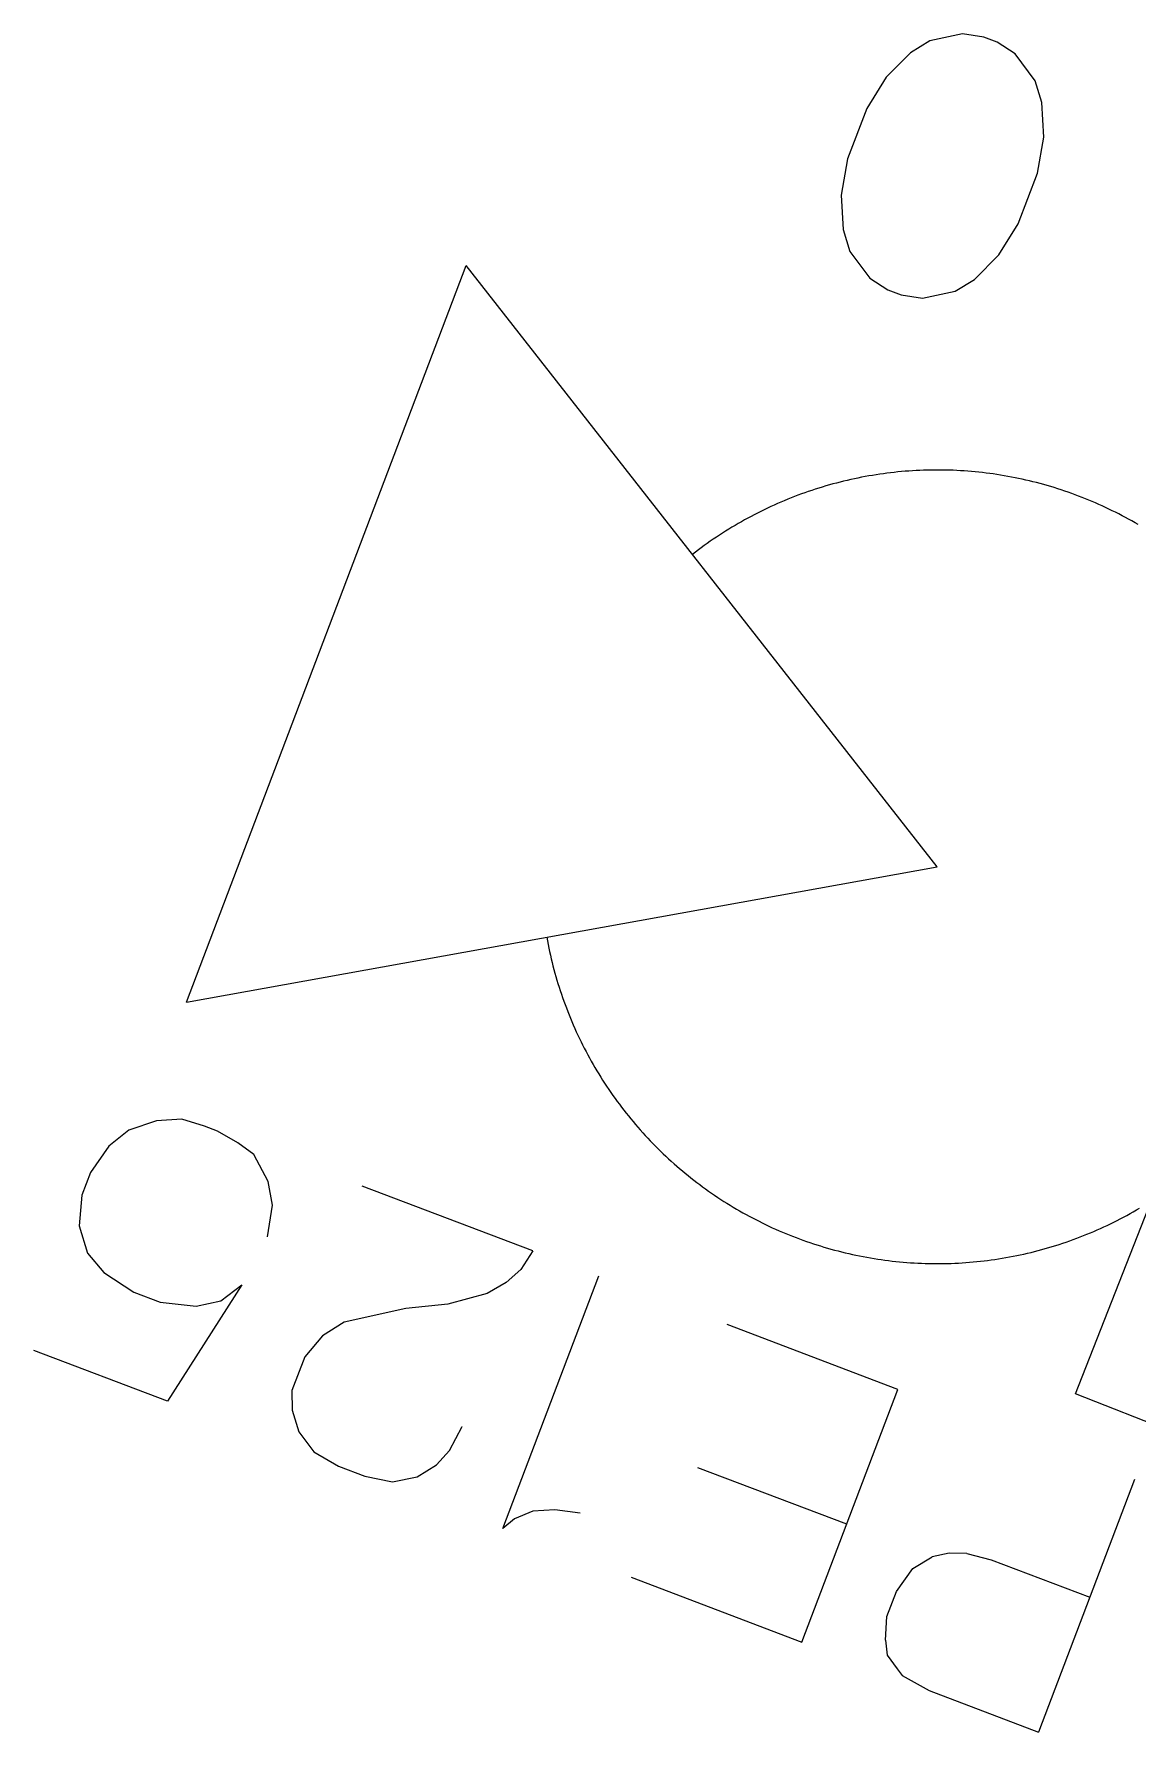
# Model space of a CAD drawing. Header units: inches. Extents: x 0.0008 to 0.0144, y 0.0003 to 0.0113.
# Drawn here: x 0.0090823 to 0.0092429, y 0.0071382 to 0.0073855 of the extents above; entities that cross this region are included whole.
import ezdxf

# ---------------------------------------------------------------- set-up
doc = ezdxf.new("R2010")
doc.units = ezdxf.units.IN
doc.header["$MEASUREMENT"] = 0
doc.linetypes.add('PUNKT', pattern=[6.35, 0, -6.35])
doc.layers.add('Standard', color=7, linetype='Continuous')

msp = doc.modelspace()

# ---------------------------------------------------------------- linework, layer by layer
at = {"layer": 'Standard', "color": 51, "linetype": 'ByBlock'}
for p, q in [((0.009217514774709685, 0.00738550117063726), (0.00921275514151609, 0.007384501356625192)), ((0.00922061852754426, 0.007385024207725704), (0.009217514774709685, 0.00738550117063726)), ((0.009209909352858654, 0.007382774626198527), (0.009206364606110276, 0.007379207660640917)), ((0.00921275514151609, 0.007384501356625192), (0.009209909352858654, 0.007382774626198527)), ((0.009222532372080426, 0.007384297291311122), (0.00922061852754426, 0.007385024207725704)), ((0.009225170152854347, 0.007382593504978933), (0.009222532372080426, 0.007384297291311122)), ((0.00922806589780544, 0.007378686025308543), (0.009225170152854347, 0.007382593504978933)), ((0.009206364606110276, 0.007379207660640917), (0.009203543795599688, 0.007374663825165736)), ((0.009229047798220346, 0.007375505462052709), (0.00922806589780544, 0.007378686025308543)), ((0.00922806589780544, 0.007378686025308543), (0.00922806589780544, 0.007378686025308543)), ((0.009229330740544314, 0.007370484663665933), (0.009229047798220346, 0.007375505462052709)), ((0.009203543795599688, 0.007374663825165736), (0.009200747963235908, 0.007367302884641999)), ((0.009228423774569887, 0.007365213911776166), (0.009229330740544314, 0.007370484663665933)), ((0.009200747963235908, 0.007367302884641999), (0.00919984099726148, 0.007362032132752232)), ((0.009225627942206117, 0.007357852971252429), (0.009228423774569887, 0.007365213911776166)), ((0.00919984099726148, 0.007362032132752232), (0.009200123939585452, 0.007357011334365456)), ((0.009200123939585452, 0.007357011334365456), (0.009201105840000353, 0.00735383077110963)), ((0.009222807131695524, 0.007353309135777248), (0.009225627942206117, 0.007357852971252429)), ((0.009201105840000353, 0.00735383077110963), (0.009204001584951453, 0.007349923291439239)), ((0.009219262384947146, 0.007349742170219637), (0.009222807131695524, 0.007353309135777248)), ((0.00910448977644665, 0.007244477572870854), (0.009145237675357788, 0.007351759706176984)), ((0.009213823775086009, 0.007264196355556186), (0.009145237675357788, 0.007351759706176984)), ((0.009204001584951453, 0.007349923291439239), (0.009206639365725381, 0.007348219505107043)), ((0.009206639365725381, 0.007348219505107043), (0.009208553210261556, 0.00734749258869246)), ((0.009216416596289708, 0.007348015439792972), (0.009219262384947146, 0.007349742170219637)), ((0.009208553210261556, 0.00734749258869246), (0.009211656963096114, 0.007347015625780904)), ((0.009211656963096114, 0.007347015625780904), (0.009216416596289708, 0.007348015439792972)), ((0.00920332872453089, 0.007321028774697708), (0.009202802554584177, 0.007320929085530004)), ((0.009203855795627696, 0.007321123583989965), (0.00920332872453089, 0.007321028774697708)), ((0.009204383722617997, 0.007321213505266011), (0.009203855795627696, 0.007321123583989965)), ((0.009204912460171731, 0.007321298530804861), (0.009204383722617997, 0.007321213505266011)), ((0.0092054419628892, 0.007321378653305847), (0.009204912460171731, 0.007321298530804861)), ((0.00920597218530506, 0.007321453865889276), (0.0092054419628892, 0.007321378653305847)), ((0.009206503081892118, 0.007321524162097102), (0.00920597218530506, 0.007321453865889276)), ((0.009207034607065316, 0.007321589535893394), (0.009206503081892118, 0.007321524162097102)), ((0.009207566715185614, 0.007321649981664866), (0.009207034607065316, 0.007321589535893394)), ((0.00920809936056393, 0.007321705494221374), (0.009207566715185614, 0.007321649981664866)), ((0.00920863249746506, 0.007321756068796386), (0.00920809936056393, 0.007321705494221374)), ((0.009209166080111563, 0.007321801701047347), (0.00920863249746506, 0.007321756068796386)), ((0.009209700062687752, 0.007321842387056082), (0.009209166080111563, 0.007321801701047347)), ((0.0092102343993436, 0.007321878123329129), (0.009209700062687752, 0.007321842387056082)), ((0.009210769044198633, 0.007321908906797992), (0.0092102343993436, 0.007321878123329129)), ((0.009211303951345977, 0.007321934734819464), (0.009210769044198633, 0.007321908906797992)), ((0.009211839074856225, 0.007321955605175881), (0.009211303951345977, 0.007321934734819464)), ((0.00921237436878134, 0.007321971516075182), (0.009211839074856225, 0.007321955605175881)), ((0.009212909787158701, 0.007321982466151209), (0.00921237436878134, 0.007321971516075182)), ((0.009213445284014979, 0.007321988454463732), (0.009212909787158701, 0.007321982466151209)), ((0.009213980813370137, 0.007321989480498591), (0.009213445284014979, 0.007321988454463732)), ((0.009214516329241303, 0.007321985544167654), (0.009213980813370137, 0.007321989480498591)), ((0.009215051785646815, 0.007321976645808952), (0.009214516329241303, 0.007321985544167654)), ((0.009215587136610056, 0.007321962786186491), (0.009215051785646815, 0.007321976645808952)), ((0.00921612233616351, 0.007321943966490355), (0.009215587136610056, 0.007321962786186491)), ((0.009216657338352642, 0.007321920188336452), (0.00921612233616351, 0.007321943966490355)), ((0.009217192097239873, 0.00732189145376652), (0.009216657338352642, 0.007321920188336452)), ((0.009217726566908504, 0.007321857765247776), (0.009217192097239873, 0.00732189145376652)), ((0.00921826070146667, 0.00732181912567289), (0.009217726566908504, 0.007321857765247776)), ((0.009218794455051306, 0.007321775538359646), (0.00921826070146667, 0.00732181912567289)), ((0.009219327781832015, 0.007321727007050595), (0.009218794455051306, 0.007321775538359646)), ((0.009219860636015086, 0.007321673535912862), (0.009219327781832015, 0.007321727007050595)), ((0.009220392971847353, 0.007321615129537713), (0.009219860636015086, 0.007321673535912862)), ((0.009220924743620193, 0.007321551792940145), (0.009220392971847353, 0.007321615129537713)), ((0.009221455905673406, 0.007321483531558575), (0.009220924743620193, 0.007321551792940145)), ((0.009221986412399111, 0.007321410351254129), (0.009221455905673406, 0.007321483531558575)), ((0.009222516218245743, 0.007321332258310464), (0.009221986412399111, 0.007321410351254129)), ((0.009223045277721905, 0.007321249259432917), (0.009222516218245743, 0.007321332258310464)), ((0.009223573545400255, 0.007321161361748161), (0.009223045277721905, 0.007321249259432917)), ((0.009224100975921473, 0.007321068572803437), (0.009223573545400255, 0.007321161361748161)), ((0.00922462752399813, 0.007320970900566022), (0.009224100975921473, 0.007321068572803437)), ((0.009225153144418512, 0.007320868353422482), (0.00922462752399813, 0.007320970900566022)), ((0.009194038960348417, 0.007318497654412024), (0.009193536643096209, 0.007318311993104512)), ((0.009194542976409748, 0.007318678653176952), (0.009194038960348417, 0.007318497654412024)), ((0.009195048648003213, 0.007318854973857944), (0.009194542976409748, 0.007318678653176952)), ((0.009195555931709688, 0.007319026601315354), (0.009195048648003213, 0.007318854973857944)), ((0.009196064783971588, 0.007319193520812508), (0.009195555931709688, 0.007319026601315354)), ((0.009196575161096709, 0.007319355718016965), (0.009196064783971588, 0.007319193520812508)), ((0.009197087019261854, 0.007319513179001819), (0.009196575161096709, 0.007319355718016965)), ((0.009197600314516717, 0.007319665890246772), (0.009197087019261854, 0.007319513179001819)), ((0.009198115002787515, 0.007319813838639355), (0.009197600314516717, 0.007319665890246772)), ((0.009198631039880951, 0.007319957011476114), (0.009198115002787515, 0.007319813838639355)), ((0.009199148381487839, 0.007320095396463623), (0.009198631039880951, 0.007319957011476114)), ((0.009199666983187, 0.007320228981719523), (0.009199148381487839, 0.007320095396463623)), ((0.009200186800449098, 0.007320357755773633), (0.009199666983187, 0.007320228981719523)), ((0.009200707788640365, 0.007320481707568854), (0.009200186800449098, 0.007320357755773633)), ((0.009201229903026529, 0.007320600826462154), (0.009200707788640365, 0.007320481707568854)), ((0.009201753098776607, 0.007320715102225472), (0.009201229903026529, 0.007320600826462154)), ((0.009202277330966773, 0.00732082452504659), (0.009201753098776607, 0.007320715102225472)), ((0.009202802554584177, 0.007320929085530004), (0.009202277330966773, 0.00732082452504659)), ((0.009225677792050626, 0.007320760940177956), (0.009225153144418512, 0.007320868353422482)), ((0.009226201421845971, 0.007320648670055397), (0.009225677792050626, 0.007320760940177956)), ((0.009226723988843414, 0.007320531552694763), (0.009226201421845971, 0.007320648670055397)), ((0.009227245448173134, 0.007320409598152335), (0.009226723988843414, 0.007320531552694763)), ((0.009227765755060397, 0.007320282816899583), (0.009227245448173134, 0.007320409598152335)), ((0.009228284864829413, 0.007320151219822523), (0.009227765755060397, 0.007320282816899583)), ((0.009228802732907188, 0.007320014818220626), (0.009228284864829413, 0.007320151219822523)), ((0.009229319314827358, 0.007319873623805937), (0.009228802732907188, 0.007320014818220626)), ((0.009229834566233977, 0.007319727648702009), (0.009229319314827358, 0.007319873623805937)), ((0.00923034844288533, 0.007319576905442882), (0.009229834566233977, 0.007319727648702009)), ((0.009230860900657776, 0.007319421406972011), (0.00923034844288533, 0.007319576905442882)), ((0.009231371895549493, 0.007319261166641208), (0.009230860900657776, 0.007319421406972011)), ((0.009231881383684255, 0.007319096198209345), (0.009231371895549493, 0.007319261166641208)), ((0.009232389321315244, 0.00731892651584135), (0.009231881383684255, 0.007319096198209345)), ((0.00923289566482874, 0.007318752134106866), (0.009232389321315244, 0.00731892651584135)), ((0.009233400370747916, 0.007318573067979051), (0.00923289566482874, 0.007318752134106866)), ((0.00923390339573656, 0.007318389332833319), (0.009233400370747916, 0.007318573067979051)), ((0.009188616316973087, 0.007316202643705972), (0.009188135498553157, 0.007315966833634003)), ((0.009189099299813559, 0.007316433988294803), (0.009188616316973087, 0.007316202643705972)), ((0.009189584405603598, 0.007316660847536268), (0.009189099299813559, 0.007316433988294803)), ((0.00919007159268996, 0.007316883201951252), (0.009189584405603598, 0.007316660847536268)), ((0.009190560819240653, 0.007317101032447461), (0.00919007159268996, 0.007316883201951252)), ((0.009191052043248582, 0.007317314320321004), (0.009190560819240653, 0.007317101032447461)), ((0.009191545222535177, 0.007317523047258121), (0.009191052043248582, 0.007317314320321004)), ((0.0091920403147539, 0.007317727195336555), (0.009191545222535177, 0.007317523047258121)), ((0.009192537277394042, 0.007317926747027339), (0.0091920403147539, 0.007317727195336555)), ((0.009193036067784228, 0.00731812168519605), (0.009192537277394042, 0.007317926747027339)), ((0.009193536643096209, 0.007318311993104512), (0.009193036067784228, 0.00731812168519605)), ((0.009234404696602791, 0.007318200944445932), (0.00923390339573656, 0.007318389332833319)), ((0.009234904230302744, 0.007318007918992724), (0.009234404696602791, 0.007318200944445932)), ((0.009235401953944336, 0.007317810273047712), (0.009234904230302744, 0.007318007918992724)), ((0.009235897824790867, 0.007317608023581616), (0.009235401953944336, 0.007317810273047712)), ((0.00923639180026474, 0.007317401187960392), (0.009235897824790867, 0.007317608023581616)), ((0.009236883837951095, 0.007317189783943921), (0.00923639180026474, 0.007317401187960392)), ((0.009237373895601484, 0.007316973829684225), (0.009236883837951095, 0.007317189783943921)), ((0.009237861931137417, 0.007316753343724043), (0.009237373895601484, 0.007316973829684225)), ((0.009238347902654102, 0.007316528344995268), (0.009237861931137417, 0.007316753343724043)), ((0.009238831768423937, 0.007316298852817256), (0.009238347902654102, 0.007316528344995268)), ((0.00923931348690011, 0.007316064886895166), (0.009238831768423937, 0.007316298852817256)), ((0.009239793016720205, 0.007315826467318343), (0.00923931348690011, 0.007316064886895166)), ((0.009183912279624161, 0.007313647062233319), (0.009183455343685885, 0.007313367773330433)), ((0.009184371783891846, 0.007313922105086307), (0.009183912279624161, 0.007313647062233319)), ((0.009184833817033894, 0.007314192878272981), (0.009184371783891846, 0.007313922105086307)), ((0.0091852983393782, 0.00731445935854361), (0.009184833817033894, 0.007314192878272981)), ((0.009185765311038843, 0.007314721523017051), (0.0091852983393782, 0.00731445935854361)), ((0.009186234691919653, 0.007314979349182729), (0.009185765311038843, 0.007314721523017051)), ((0.00918670644171755, 0.007315232814902607), (0.009186234691919653, 0.007314979349182729)), ((0.00918718051992611, 0.007315481898413), (0.00918670644171755, 0.007315232814902607)), ((0.00918765688583891, 0.007315726578326539), (0.00918718051992611, 0.007315481898413)), ((0.009188135498553157, 0.007315966833634003), (0.00918765688583891, 0.007315726578326539)), ((0.009240270316709764, 0.007315583614558523), (0.009239793016720205, 0.007315826467318343)), ((0.009240745345885721, 0.007315336349468043), (0.009240270316709764, 0.007315583614558523)), ((0.009241218063460047, 0.007315084693278185), (0.009240745345885721, 0.007315336349468043)), ((0.009241688428843212, 0.007314828667597217), (0.009241218063460047, 0.007315084693278185)), ((0.00924215640164758, 0.007314568294408606), (0.009241688428843212, 0.007314828667597217)), ((0.009242621941691025, 0.007314303596069095), (0.00924215640164758, 0.007314568294408606)), ((0.009243085009000257, 0.007314034595306846), (0.009242621941691025, 0.007314303596069095)), ((0.009180331972405925, 0.007311295921423318), (0.009179896976317208, 0.007310983557619744)), ((0.009180769844244575, 0.007311604241056004), (0.009180331972405925, 0.007311295921423318)), ((0.009181210554235594, 0.007311908490044134), (0.009180769844244575, 0.007311604241056004)), ((0.009181654064537763, 0.007312208642263614), (0.009181210554235594, 0.007311908490044134)), ((0.00918210033706937, 0.007312504671942056), (0.009181654064537763, 0.007312208642263614)), ((0.009182549333511524, 0.007312796553661103), (0.00918210033706937, 0.007312504671942056)), ((0.009183001015311472, 0.007313084262358531), (0.009182549333511524, 0.007312796553661103)), ((0.009183455343685885, 0.007313367773330433), (0.009183001015311472, 0.007313084262358531)), ((0.009178609614803188, 0.007310022471114992), (0.009178186492703322, 0.007309694202274583)), ((0.009178186492703322, 0.007309694202274583), (0.009178186492703322, 0.007309694202274583)), ((0.009179035760542, 0.007310346805128418), (0.009178609614803188, 0.007310022471114992)), ((0.009179464893329067, 0.007310667176466142), (0.009179035760542, 0.007310346805128418)), ((0.009179896976317208, 0.007310983557619744), (0.009179464893329067, 0.007310667176466142)), ((0.00910448977644665, 0.007244477572870854), (0.009213823775086009, 0.007264196355556186)), ((0.009156948045271271, 0.007253938611668236), (0.009157045537367523, 0.007253412030208107)), ((0.009157045537367523, 0.007253412030208107), (0.009157147904686984, 0.007252886374736449)), ((0.009157147904686984, 0.007252886374736449), (0.009157255138439941, 0.007252361690388276)), ((0.009157255138439941, 0.007252361690388276), (0.009157367229418874, 0.007251838022215267)), ((0.009157367229418874, 0.007251838022215267), (0.009157484167999141, 0.007251315415181807)), ((0.009157484167999141, 0.007251315415181807), (0.009157605944139904, 0.007250793914161185)), ((0.009157605944139904, 0.007250793914161185), (0.009157732547384957, 0.007250273563931697)), ((0.009157732547384957, 0.007250273563931697), (0.00915786396686357, 0.007249754409172855)), ((0.00915786396686357, 0.007249754409172855), (0.009158000191291532, 0.007249236494461532)), ((0.009158000191291532, 0.007249236494461532), (0.009158141208972024, 0.007248719864268098)), ((0.009158141208972024, 0.007248719864268098), (0.009158287007796629, 0.007248204562952626)), ((0.009158287007796629, 0.007248204562952626), (0.009158437575246476, 0.007247690634761121)), ((0.009158437575246476, 0.007247690634761121), (0.009158592898393172, 0.007247178123821658)), ((0.009158592898393172, 0.007247178123821658), (0.009158752963900011, 0.007246667074140583)), ((0.009158752963900011, 0.007246667074140583), (0.009158917758023102, 0.007246157529598885)), ((0.009158917758023102, 0.007246157529598885), (0.009159087266612489, 0.007245649533948224)), ((0.009159087266612489, 0.007245649533948224), (0.009159261475113444, 0.00724514313080726)), ((0.009159261475113444, 0.00724514313080726), (0.009159440368567669, 0.007244638363657945)), ((0.009159440368567669, 0.007244638363657945), (0.009159623931614626, 0.007244135275841795)), ((0.009159623931614626, 0.007244135275841795), (0.009159812148492787, 0.007243633910556043)), ((0.009159812148492787, 0.007243633910556043), (0.009160005003041042, 0.007243134310850066)), ((0.009160005003041042, 0.007243134310850066), (0.009160202478700091, 0.007242636519621677)), ((0.009160202478700091, 0.007242636519621677), (0.009160404558513791, 0.007242140579613338)), ((0.009160404558513791, 0.007242140579613338), (0.009160611225130736, 0.007241646533408599)), ((0.009160611225130736, 0.007241646533408599), (0.009160822460805634, 0.00724115442342839)), ((0.009160822460805634, 0.00724115442342839), (0.00916103824740087, 0.007240664291927354)), ((0.00916103824740087, 0.007240664291927354), (0.009161258566388098, 0.007240176180990318)), ((0.009161258566388098, 0.007240176180990318), (0.009161483398849764, 0.007239690132528591)), ((0.009161483398849764, 0.007239690132528591), (0.00916171272548081, 0.007239206188276342)), ((0.00916171272548081, 0.007239206188276342), (0.009161946526590267, 0.007238724389787141)), ((0.009161946526590267, 0.007238724389787141), (0.009162184782102942, 0.007238244778430248)), ((0.009162184782102942, 0.007238244778430248), (0.0091624274715612, 0.007237767395387165)), ((0.0091624274715612, 0.007237767395387165), (0.009162674574126716, 0.007237292281648044)), ((0.009162674574126716, 0.007237292281648044), (0.009162926068582168, 0.007236819478008181)), ((0.009162926068582168, 0.007236819478008181), (0.009163181933333174, 0.007236349025064559)), ((0.009163181933333174, 0.007236349025064559), (0.009163442146410083, 0.00723588096321226)), ((0.009163442146410083, 0.00723588096321226), (0.009163706685469909, 0.007235415332641076)), ((0.009163706685469909, 0.007235415332641076), (0.009163975527798147, 0.007234952173332051)), ((0.009163975527798147, 0.007234952173332051), (0.009164248650310885, 0.007234491525054071)), ((0.009164248650310885, 0.007234491525054071), (0.009164526029556625, 0.007234033427360331)), ((0.009164526029556625, 0.007234033427360331), (0.009164807641718394, 0.007233577919585059)), ((0.009164807641718394, 0.007233577919585059), (0.00916509346261578, 0.007233125040840145)), ((0.00916509346261578, 0.007233125040840145), (0.009165383467706964, 0.007232674830011685)), ((0.009165383467706964, 0.007232674830011685), (0.009165677632090861, 0.007232227325756692)), ((0.009165677632090861, 0.007232227325756692), (0.009165975930509268, 0.007231782566499835)), ((0.009165975930509268, 0.007231782566499835), (0.009166278337348984, 0.007231340590430036)), ((0.009166278337348984, 0.007231340590430036), (0.009166584826644071, 0.007230901435497267)), ((0.009166584826644071, 0.007230901435497267), (0.009166895372078038, 0.007230465139409259)), ((0.009166895372078038, 0.007230465139409259), (0.009167209946986122, 0.007230031739628237)), ((0.009167209946986122, 0.007230031739628237), (0.00916752852435758, 0.007229601273367794)), ((0.00916752852435758, 0.007229601273367794), (0.009167851076837985, 0.007229173777589614)), ((0.009100121361582118, 0.007227215973143138), (0.009096118696106176, 0.007225816342945366)), ((0.009103791274770543, 0.007227422408922731), (0.009100121361582118, 0.007227215973143138)), ((0.009107102307645212, 0.007226424517096997), (0.009103791274770543, 0.007227422408922731)), ((0.009167851076837985, 0.007229173777589614), (0.009168177576731582, 0.007228749289000287)), ((0.009168177576731582, 0.007228749289000287), (0.009168507996003708, 0.007228327844048263)), ((0.009168507996003708, 0.007228327844048263), (0.009168842306283146, 0.00722790947892061)), ((0.009168842306283146, 0.00722790947892061), (0.00916918047886457, 0.007227494229539925)), ((0.00916918047886457, 0.007227494229539925), (0.009169522484711031, 0.007227082131561319)), ((0.009169522484711031, 0.007227082131561319), (0.009169868294456438, 0.007226673220369299)), ((0.009096118696106176, 0.007225816342945366), (0.009093204178719904, 0.007223505060181708)), ((0.00910901615218139, 0.00722569760068241), (0.009107102307645212, 0.007226424517096997)), ((0.009111975957540295, 0.007223976788644571), (0.00910901615218139, 0.00722569760068241)), ((0.009169868294456438, 0.007226673220369299), (0.009170217878408106, 0.007226267531074748)), ((0.009170217878408106, 0.007226267531074748), (0.009170571206549212, 0.007225865098511847)), ((0.009170571206549212, 0.007225865098511847), (0.009170928248541519, 0.007225465957235212)), ((0.009170928248541519, 0.007225465957235212), (0.009171288973727867, 0.007225070141516826)), ((0.009171288973727867, 0.007225070141516826), (0.009171653351134831, 0.007224677685343142)), ((0.009171653351134831, 0.007224677685343142), (0.00917202134947541, 0.007224288622412102)), ((0.009093204178719904, 0.007223505060181708), (0.009090494034423614, 0.007219656191151374)), ((0.009114291713729275, 0.007222290028018047), (0.009111975957540295, 0.007223976788644571)), ((0.009116362843186815, 0.007218344801565882), (0.009114291713729275, 0.007222290028018047)), ((0.00917202134947541, 0.007224288622412102), (0.00917239293715169, 0.007223902986130319)), ((0.00917239293715169, 0.007223902986130319), (0.009172768082257548, 0.007223520809610205)), ((0.009172768082257548, 0.007223520809610205), (0.009173146752581412, 0.007223142125667051)), ((0.009173146752581412, 0.007223142125667051), (0.009173528915609035, 0.007222766966816295)), ((0.009173528915609035, 0.007222766966816295), (0.009173914538526264, 0.007222395365270697)), ((0.009173914538526264, 0.007222395365270697), (0.009174303588221834, 0.007222027352937531)), ((0.009174303588221834, 0.007222027352937531), (0.009174696031290312, 0.007221662961415953)), ((0.009090494034423614, 0.007219656191151374), (0.009089242899440823, 0.007216362170267)), ((0.009090494034423614, 0.007219656191151374), (0.009090494034423614, 0.007219656191151374)), ((0.009174696031290312, 0.007221662961415953), (0.00917509183403479, 0.007221302221994177)), ((0.00917509183403479, 0.007221302221994177), (0.009175490962470004, 0.007220945165646823)), ((0.009175490962470004, 0.007220945165646823), (0.009175893382325044, 0.007220591823032279)), ((0.009175893382325044, 0.007220591823032279), (0.009176299059046421, 0.007220242224490067)), ((0.009176299059046421, 0.007220242224490067), (0.009176707957800984, 0.007219896400038205)), ((0.009176707957800984, 0.007219896400038205), (0.009177120043478926, 0.007219554379370697)), ((0.009177120043478926, 0.007219554379370697), (0.009177535280696831, 0.007219216191854881)), ((0.009117010987888141, 0.007214890919858697), (0.009116362843186815, 0.007218344801565882)), ((0.00915494842104946, 0.007208251606732432), (0.009130068442079255, 0.007217701520122)), ((0.009177535280696831, 0.007219216191854881), (0.009177953633800622, 0.007218881866528992)), ((0.009177953633800622, 0.007218881866528992), (0.0091783750668687, 0.007218551432099638)), ((0.0091783750668687, 0.007218551432099638), (0.009178799543715043, 0.007218224916939338)), ((0.009178799543715043, 0.007218224916939338), (0.009179227027892221, 0.007217902349084095)), ((0.009179227027892221, 0.007217902349084095), (0.009179657482694621, 0.007217583756230941)), ((0.009179657482694621, 0.007217583756230941), (0.009180090871161532, 0.007217269165735646)), ((0.009180090871161532, 0.007217269165735646), (0.009180527156080382, 0.007216958604610323)), ((0.009089242899440823, 0.007216362170267), (0.00908887471688664, 0.007211904539133621)), ((0.00911630547085274, 0.007210294691409312), (0.009117010987888141, 0.007214890919858697)), ((0.009180527156080382, 0.007216958604610323), (0.009180966299989855, 0.007216652099521043)), ((0.009180966299989855, 0.007216652099521043), (0.009181408265183181, 0.007216349676785673)), ((0.009181408265183181, 0.007216349676785673), (0.009181853013711322, 0.007216051362371507)), ((0.009181853013711322, 0.007216051362371507), (0.009182300507386268, 0.007215757181893118)), ((0.009182300507386268, 0.007215757181893118), (0.009182750707784288, 0.00721546716061011)), ((0.009182750707784288, 0.00721546716061011), (0.009183203576249247, 0.007215181323424945)), ((0.009183203576249247, 0.007215181323424945), (0.009183659073895917, 0.007214899694880819)), ((0.009183659073895917, 0.007214899694880819), (0.0091841171616133, 0.007214622299159574)), ((0.0091841171616133, 0.007214622299159574), (0.009184577800068035, 0.007214349160079622)), ((0.009184577800068035, 0.007214349160079622), (0.00918504094970772, 0.007214080301093834)), ((0.00918504094970772, 0.007214080301093834), (0.009185506570764342, 0.007213815745287595)), ((0.009185506570764342, 0.007213815745287595), (0.009185974623257669, 0.007213555515376818)), ((0.009185974623257669, 0.007213555515376818), (0.009186445066998724, 0.007213299633705933)), ((0.009186445066998724, 0.007213299633705933), (0.00918691786159317, 0.007213048122246067)), ((0.00918691786159317, 0.007213048122246067), (0.009187392966444835, 0.007212801002593063)), ((0.009187392966444835, 0.007212801002593063), (0.009187870340759177, 0.00721255829596567)), ((0.009187870340759177, 0.00721255829596567), (0.009188349943546807, 0.007212320023203733)), ((0.009188349943546807, 0.007212320023203733), (0.009188831733626949, 0.007212086204766358)), ((0.009238564241277326, 0.007211966294439323), (0.009239047153271106, 0.007212197786878138)), ((0.009239047153271106, 0.007212197786878138), (0.009239527899477382, 0.007212433744137255)), ((0.009239527899477382, 0.007212433744137255), (0.009240006438617212, 0.007212674145956386)), ((0.009240006438617212, 0.007212674145956386), (0.009240482729601157, 0.007212918971693578)), ((0.009240482729601157, 0.007212918971693578), (0.00924095673153284, 0.007213168200327046)), ((0.00924095673153284, 0.007213168200327046), (0.009241428403712417, 0.00721342181045696)), ((0.009241428403712417, 0.00721342181045696), (0.009241897705640083, 0.007213679780307268)), ((0.009241897705640083, 0.007213679780307268), (0.009242364597019574, 0.007213942087727567)), ((0.009242364597019574, 0.007213942087727567), (0.009242829037761574, 0.007214208710194999)), ((0.009242829037761574, 0.007214208710194999), (0.009243290987987237, 0.007214479624816236)), ((0.00908887471688664, 0.007211904539133621), (0.009090097432684682, 0.007207916566829657)), ((0.009188831733626949, 0.007212086204766358), (0.009189315669631047, 0.007211856860730201)), ((0.009189315669631047, 0.007211856860730201), (0.009189801710006284, 0.007211632010787747)), ((0.009189801710006284, 0.007211632010787747), (0.009190289813019134, 0.007211411674245547)), ((0.009190289813019134, 0.007211411674245547), (0.00919077993675898, 0.007211195870022673)), ((0.00919077993675898, 0.007211195870022673), (0.009191272039141713, 0.007210984616648972)), ((0.009191272039141713, 0.007210984616648972), (0.009191766077913287, 0.007210777932263582)), ((0.009191766077913287, 0.007210777932263582), (0.009192262010653417, 0.007210575834613319)), ((0.009192262010653417, 0.007210575834613319), (0.009192759794779192, 0.007210378341051138)), ((0.009192759794779192, 0.007210378341051138), (0.00919325938754874, 0.007210185468534693)), ((0.00919325938754874, 0.007210185468534693), (0.00919376074606487, 0.007209997233624843)), ((0.00919376074606487, 0.007209997233624843), (0.009194263827278788, 0.007209813652484252)), ((0.009194263827278788, 0.007209813652484252), (0.009194768587993786, 0.007209634740875976)), ((0.009232615634529208, 0.007209543487650653), (0.009233121252119992, 0.007209719963130141)), ((0.009233121252119992, 0.007209719963130141), (0.009233625212746586, 0.007209901116186531)), ((0.009233625212746586, 0.007209901116186531), (0.00923412747313673, 0.007210086931265224)), ((0.00923412747313673, 0.007210086931265224), (0.009234627990164208, 0.007210277392411354)), ((0.009234627990164208, 0.007210277392411354), (0.009235126720852485, 0.007210472483271099)), ((0.009235126720852485, 0.007210472483271099), (0.009235623622378387, 0.007210672187093125)), ((0.009235623622378387, 0.007210672187093125), (0.00923611865207584, 0.007210876486729988)), ((0.00923611865207584, 0.007210876486729988), (0.00923661176743945, 0.007211085364639677)), ((0.00923661176743945, 0.007211085364639677), (0.009237102926128213, 0.007211298802887012)), ((0.009237102926128213, 0.007211298802887012), (0.009237592085969156, 0.007211516783145272)), ((0.009237592085969156, 0.007211516783145272), (0.009238079204960893, 0.007211739286697758)), ((0.009238079204960893, 0.007211739286697758), (0.009238564241277326, 0.007211966294439323)), ((0.009090097432684682, 0.007207916566829657), (0.009090097432684682, 0.007207916566829657)), ((0.009090097432684682, 0.007207916566829657), (0.009092449308158642, 0.00720511409737085)), ((0.00915494842104946, 0.007208251606732432), (0.009153162822158067, 0.007205539614334653)), ((0.009194768587993786, 0.007209634740875976), (0.009195274984868941, 0.00720946051416213)), ((0.009195274984868941, 0.00720946051416213), (0.009195782974422839, 0.007209290987302575)), ((0.009195782974422839, 0.007209290987302575), (0.009196292513037331, 0.007209126174853622)), ((0.009196292513037331, 0.007209126174853622), (0.009196803556961224, 0.007208966090966776)), ((0.009196803556961224, 0.007208966090966776), (0.009197316062314106, 0.007208810749387512)), ((0.009197316062314106, 0.007208810749387512), (0.009197829985090071, 0.007208660163454126)), ((0.009197829985090071, 0.007208660163454126), (0.009198345281161473, 0.00720851434609657)), ((0.009198345281161473, 0.00720851434609657), (0.009198861906282819, 0.007208373309835382)), ((0.009198861906282819, 0.007208373309835382), (0.009199379816094444, 0.007208237066780496)), ((0.009199379816094444, 0.007208237066780496), (0.009199898966126397, 0.007208105628630342)), ((0.009199898966126397, 0.007208105628630342), (0.009200419311802197, 0.007207979006670767)), ((0.009200419311802197, 0.007207979006670767), (0.00920094080844276, 0.007207857211774086)), ((0.00920094080844276, 0.007207857211774086), (0.00920146341127015, 0.007207740254398113)), ((0.00920146341127015, 0.007207740254398113), (0.009201987075411418, 0.007207628144585311)), ((0.009201987075411418, 0.007207628144585311), (0.009202511755902532, 0.007207520891961921)), ((0.009202511755902532, 0.007207520891961921), (0.009203037407692174, 0.007207418505737103)), ((0.009203037407692174, 0.007207418505737103), (0.009203563985645619, 0.007207320994702196)), ((0.009203563985645619, 0.007207320994702196), (0.009204091444548626, 0.007207228367229925)), ((0.009204091444548626, 0.007207228367229925), (0.009204619739111295, 0.007207140631273618)), ((0.009222752570895724, 0.007207096911101603), (0.00922328128239488, 0.007207182098504673)), ((0.00922328128239488, 0.007207182098504673), (0.009223809181831867, 0.007207272181396583)), ((0.009223809181831867, 0.007207272181396583), (0.00922433622387896, 0.007207367152042421)), ((0.00922433622387896, 0.007207367152042421), (0.00922486236328209, 0.007207467002287603)), ((0.00922486236328209, 0.007207467002287603), (0.009225387554864649, 0.007207571723558581)), ((0.009225387554864649, 0.007207571723558581), (0.00922591175353143, 0.007207681306863504)), ((0.00922591175353143, 0.007207681306863504), (0.009226434914272509, 0.00720779574279309)), ((0.009226434914272509, 0.00720779574279309), (0.009226956992167027, 0.00720791502152139)), ((0.009226956992167027, 0.00720791502152139), (0.009227477942387177, 0.00720803913280661)), ((0.009227477942387177, 0.00720803913280661), (0.009227997720201895, 0.007208168065992011)), ((0.009227997720201895, 0.007208168065992011), (0.009228516280980842, 0.007208301810006886)), ((0.009228516280980842, 0.007208301810006886), (0.009229033580198184, 0.007208440353367339)), ((0.009229033580198184, 0.007208440353367339), (0.009229549573436358, 0.007208583684177456)), ((0.009229549573436358, 0.007208583684177456), (0.009230064216389992, 0.007208731790130272)), ((0.009230064216389992, 0.007208731790130272), (0.009230577464869638, 0.007208884658508748)), ((0.009230577464869638, 0.007208884658508748), (0.009231089274805543, 0.007209042276186945)), ((0.009231089274805543, 0.007209042276186945), (0.009231599602251532, 0.007209204629631153)), ((0.009231599602251532, 0.007209204629631153), (0.009232108403388712, 0.00720937170490098)), ((0.009232108403388712, 0.00720937170490098), (0.009232615634529208, 0.007209543487650653)), ((0.009092449308158642, 0.00720511409737085), (0.009096825944164543, 0.007202251506891831)), ((0.009153162822158067, 0.007205539614334653), (0.009151026736494922, 0.00720363457210316)), ((0.009204619739111295, 0.007207140631273618), (0.009205148823972, 0.007207057794366721)), ((0.009205148823972, 0.007207057794366721), (0.00920567865370126, 0.007206979863621949)), ((0.00920567865370126, 0.007206979863621949), (0.009206209182805607, 0.00720690684573078)), ((0.009206209182805607, 0.00720690684573078), (0.009206740365731528, 0.007206838746962827)), ((0.009206740365731528, 0.007206838746962827), (0.009207272156869362, 0.007206775573165354)), ((0.009207272156869362, 0.007206775573165354), (0.009207804510557275, 0.00720671732976272)), ((0.009207804510557275, 0.00720671732976272), (0.009208337381085074, 0.007206664021755977)), ((0.009208337381085074, 0.007206664021755977), (0.009208870722698208, 0.007206615653722371)), ((0.009208870722698208, 0.007206615653722371), (0.00920940448960169, 0.007206572229814969)), ((0.00920940448960169, 0.007206572229814969), (0.009209938635963987, 0.00720653375376235)), ((0.009209938635963987, 0.00720653375376235), (0.009210473115920999, 0.007206500228868241)), ((0.009210473115920999, 0.007206500228868241), (0.009211007883580005, 0.007206471658011201)), ((0.009211007883580005, 0.007206471658011201), (0.009211542893023535, 0.007206448043644496)), ((0.009211542893023535, 0.007206448043644496), (0.009212078098313379, 0.007206429387795717)), ((0.009212078098313379, 0.007206429387795717), (0.009212613453494535, 0.007206415692066752)), ((0.009212613453494535, 0.007206415692066752), (0.009213148912599107, 0.007206406957633586)), ((0.009213148912599107, 0.007206406957633586), (0.009213684429650251, 0.007206403185246177)), ((0.009213684429650251, 0.007206403185246177), (0.009214219958666212, 0.007206404375228437)), ((0.009214219958666212, 0.007206404375228437), (0.009214755453664134, 0.007206410527478189)), ((0.009214755453664134, 0.007206410527478189), (0.009215290868664133, 0.007206421641467189)), ((0.009215290868664133, 0.007206421641467189), (0.009215826157693178, 0.007206437716241126)), ((0.009215826157693178, 0.007206437716241126), (0.009216361274789066, 0.007206458750419767)), ((0.009216361274789066, 0.007206458750419767), (0.00921689617400435, 0.007206484742197011)), ((0.00921689617400435, 0.007206484742197011), (0.009217430809410256, 0.007206515689341095)), ((0.009217430809410256, 0.007206515689341095), (0.009217965135100713, 0.007206551589194771)), ((0.009217965135100713, 0.007206551589194771), (0.00921849910519622, 0.007206592438675523)), ((0.00921849910519622, 0.007206592438675523), (0.009219032673847822, 0.007206638234275831)), ((0.009219032673847822, 0.007206638234275831), (0.00921956579524102, 0.007206688972063527)), ((0.00921956579524102, 0.007206688972063527), (0.00922009842359973, 0.007206744647681987)), ((0.00922009842359973, 0.007206744647681987), (0.009220630513190173, 0.0072068052563507)), ((0.009220630513190173, 0.0072068052563507), (0.009221162018324854, 0.007206870792865532)), ((0.009221162018324854, 0.007206870792865532), (0.009221692893366489, 0.007206941251599236)), ((0.009221692893366489, 0.007206941251599236), (0.00922222309273183, 0.007207016626501934)), ((0.00922222309273183, 0.007207016626501934), (0.009222752570895724, 0.007207096911101603)), ((0.009096825944164543, 0.007202251506891831), (0.009100653633236894, 0.007200797674062662)), ((0.00911255271622088, 0.007203297209092866), (0.009101735446239113, 0.007186348690612708)), ((0.009109473941533148, 0.007200957066955906), (0.00911255271622088, 0.007203297209092866)), ((0.009151026736494922, 0.00720363457210316), (0.009148284710598165, 0.007202036887576591)), ((0.00915053848191145, 0.007167812322040855), (0.009164517643730307, 0.007204617024659512)), ((0.009100653633236894, 0.007200797674062662), (0.009105904216637949, 0.00720020720644685)), ((0.009105904216637949, 0.00720020720644685), (0.009109473941533148, 0.007200957066955906)), ((0.009136425816629355, 0.007199844964007649), (0.009127437848818767, 0.007197889204724676)), ((0.009142571488422867, 0.007200486789922078), (0.009136425816629355, 0.007199844964007649)), ((0.009148284710598165, 0.007202036887576591), (0.009142571488422867, 0.007200486789922078)), ((0.009127437848818767, 0.007197889204724676), (0.009124305900779693, 0.007195899153986784)), ((0.009208105453041583, 0.007188061503317397), (0.009183225474071367, 0.007197511416706968)), ((0.009124305900779693, 0.007195899153986784), (0.00912170592313476, 0.007192801593502252)), ((0.009101735446239113, 0.007186348690612708), (0.009082281216528954, 0.007193737795966937)), ((0.00912170592313476, 0.007192801593502252), (0.009119842034892252, 0.007187894299819776)), ((0.009119842034892252, 0.007187894299819776), (0.009119867013039072, 0.007185077194771232)), ((0.009194126291222713, 0.007151256800698742), (0.009208105453041583, 0.007188061503317397)), ((0.009119867013039072, 0.007185077194771232), (0.009120848913453992, 0.007181896631515425)), ((0.009142808169326288, 0.007179171302844792), (0.009144617562083445, 0.007182695486077516)), ((0.009144617562083445, 0.007182695486077516), (0.009144617562083445, 0.007182695486077516)), ((0.009120848913453992, 0.007181896631515425), (0.009123020722167302, 0.007178966021762619)), ((0.009123020722167302, 0.007178966021762619), (0.009126615425209322, 0.007176898777223141)), ((0.009140919302936937, 0.007177081114210831), (0.009142808169326288, 0.007179171302844792)), ((0.009126615425209322, 0.007176898777223141), (0.00913044311428166, 0.007175444944393972)), ((0.00913044311428166, 0.007175444944393972), (0.009134503789384315, 0.007174604523275127)), ((0.009134503789384315, 0.007174604523275127), (0.009138073514279515, 0.007175354383784189)), ((0.009138073514279515, 0.007175354383784189), (0.009140919302936937, 0.007177081114210831)), ((0.009200649900071516, 0.007168432328587452), (0.009178956472254031, 0.007176671926146744)), ((0.009242554654692633, 0.007174977007854913), (0.009228575492873776, 0.007138172305236255)), ((0.00915493647429452, 0.007170339265297631), (0.009152235468584442, 0.007169224352652319)), ((0.009158143903762465, 0.007170538866479587), (0.00915493647429452, 0.007170339265297631)), ((0.009161843859653586, 0.007170046025067118), (0.009158143903762465, 0.007170538866479587)), ((0.009152235468584442, 0.007169224352652319), (0.00915053848191145, 0.007167812322040855)), ((0.009210244100899196, 0.007161980641466004), (0.009213089889556622, 0.007163707371892669)), ((0.009215543430511638, 0.007164228410226), (0.009213089889556622, 0.007163707371892669)), ((0.009218125867427922, 0.007164195120083634), (0.009215543430511638, 0.007164228410226)), ((0.009218125867427922, 0.007164195120083634), (0.009221677211822559, 0.007163253353075559)), ((0.009221677211822559, 0.007163253353075559), (0.009236031045843822, 0.007157801479966188)), ((0.009169246312252508, 0.007160706714088319), (0.009194126291222713, 0.007151256800698742)), ((0.00920788926244922, 0.007158663629411421), (0.009210244100899196, 0.007161980641466004)), ((0.009206491346267338, 0.007154983159149559), (0.00920788926244922, 0.007158663629411421)), ((0.009206283338383851, 0.00715155264239072), (0.009206491346267338, 0.007154983159149559)), ((0.009206283338383851, 0.00715155264239072), (0.009206541302560989, 0.0071493489490525)), ((0.009206541302560989, 0.0071493489490525), (0.00920798917503652, 0.007147395209217268)), ((0.00920798917503652, 0.007147395209217268), (0.009208713111274311, 0.007146418339299692)), ((0.009208713111274311, 0.007146418339299692), (0.009212623598664788, 0.007144231153551803)), ((0.009212623598664788, 0.007144231153551803), (0.009228575492873776, 0.007138172305236255))]:
    msp.add_line(p, q, dxfattribs=at)
at = {"layer": 'Standard', "color": 51, "linetype": 'PUNKT'}
for p, q in [((0.009233933974824929, 0.007187443230637087), (0.00928215297934561, 0.007310136255098503)), ((0.009356626999286256, 0.007139224226116205), (0.009233933974824929, 0.007187443230637087))]:
    msp.add_line(p, q, dxfattribs=at)

doc.saveas('drawing.dxf')
